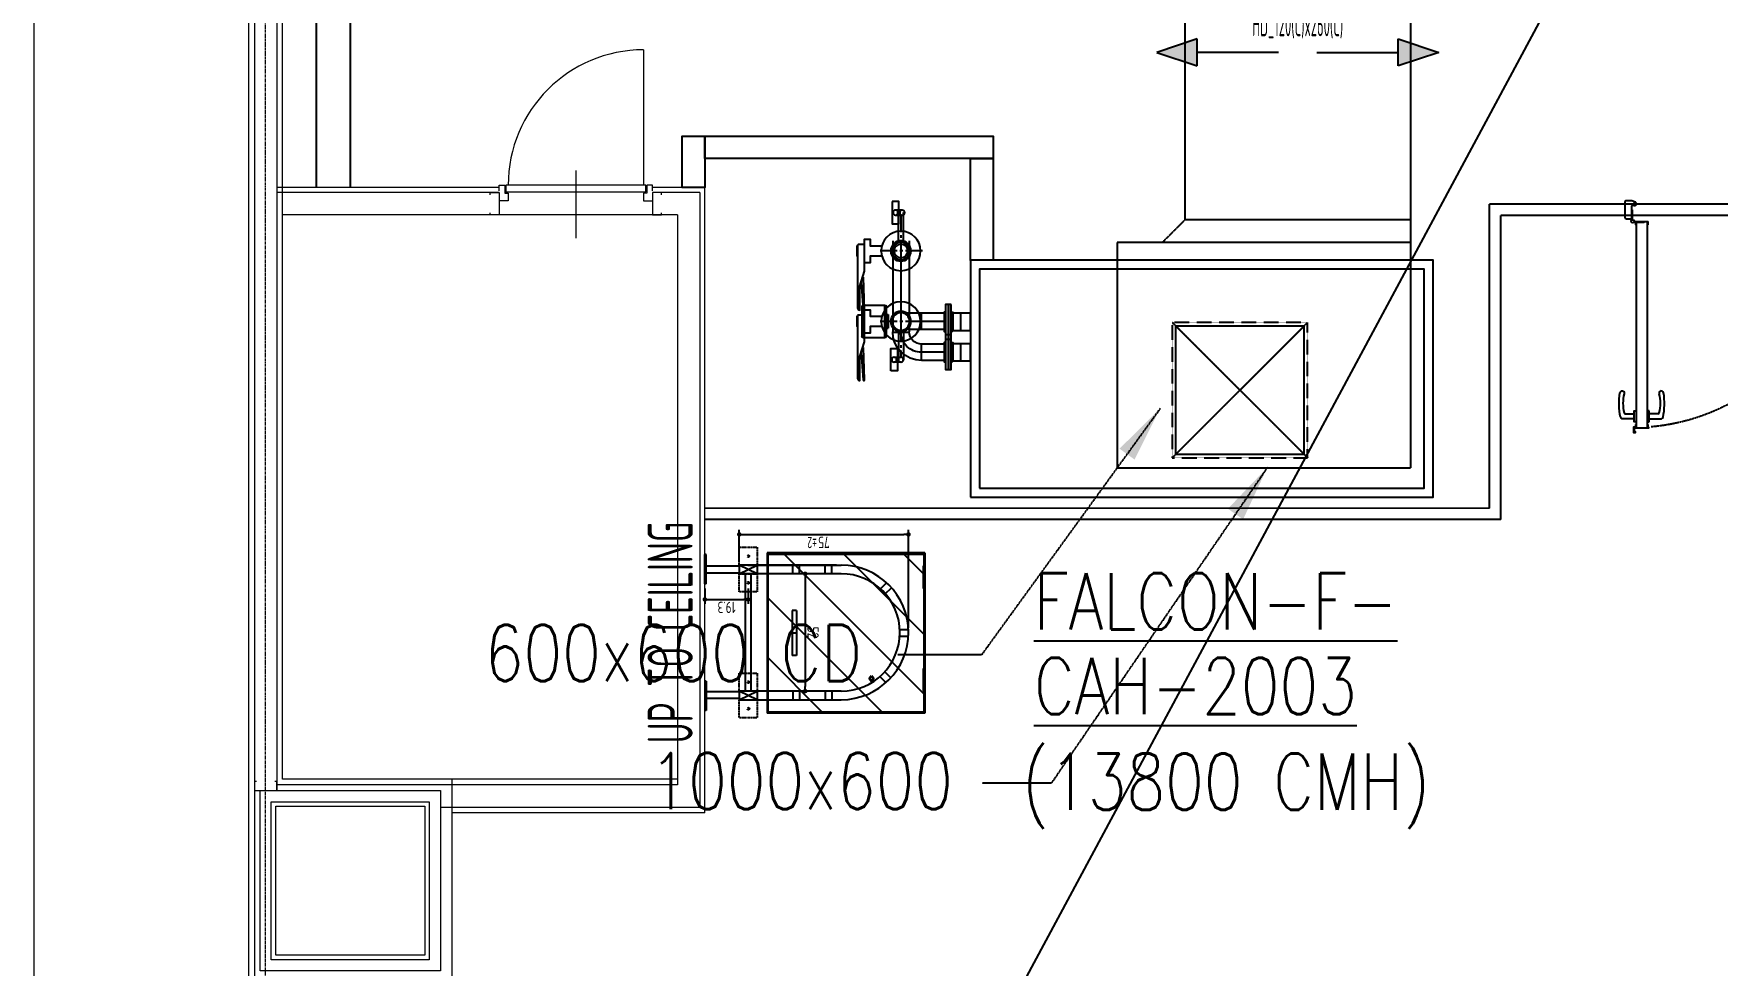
# Model space of a CAD drawing. Extents: x 225000 to 2157367, y 208400 to 840900.
# Drawn here: x 497522 to 504986, y 392827 to 396956 of the extents above; entities that cross this region are included whole.
import ezdxf
from ezdxf.enums import TextEntityAlignment as Align

# ---------------------------------------------------------------- set-up
doc = ezdxf.new("R2010")
doc.units = 0
doc.header["$LTSCALE"] = 10
for name, pattern in [('Data Center Layout_L20$0$CENTER', [2, 1.25, -0.25, 0.25, -0.25]), ('XFDP20-DC-PH1$0$HIDDEN', [0.375, 0.25, -0.125]), ('XFDP20-DC-PH1$0$HIDDEN2', [0.1875, 0.125, -0.0625]), ('XFM2D20-DC$0$HIDDEN', [0.3, 0.2, -0.1]), ('XFM2Q20-DC$0$CENTER2', [1.125, 0.75, -0.125, 0.125, -0.125]), ('XFM2Q20-DC$0$HIDDEN', [0.3, 0.2, -0.1])]:
    doc.linetypes.add(name, pattern=pattern)
for name, color, linetype, lineweight in [('Data Center Layout_L20$0$ARC', 252, 'Continuous', 0), ('Data Center Layout_L20$0$K-SIN', 252, 'Data Center Layout_L20$0$CENTER', 9), ('Data Center Layout_L20$0$STEEL1', 252, 'Continuous', 0), ('Data Center Layout_L20$0$SUGATA3', 252, 'Continuous', 0)]:
    doc.layers.add(name, color=color, linetype=linetype, lineweight=lineweight)
for name, color, linetype in [('Data Center Layout_L20$0$MACHINE-DIM', 252, 'Continuous'), ('XFDP20-DC-PH1$0$A-Dim', 1, 'Continuous'), ('XFDP20-DC-PH1$0$A-Door (PH1)', 2, 'Continuous'), ('XFDP20-DC-PH1$0$A-st-txt', 1, 'Continuous'), ('XFDP20-DC-PH1$0$A-STAIR (PH1)', 2, 'Continuous'), ('XFDP20-DC-PH1$0$A-W-P3 (PH1)', 2, 'Continuous'), ('XFDP20-DC-PH1$0$Lad-Door', 1, 'Continuous'), ('XFM2D20-DC$0$M-DUCT-TEXT', 4, 'Continuous'), ('XFM2D20-DC$0$M-DUCT-TEXT-Line', 3, 'Continuous'), ('XFM2D20-DC$0$M-HVAC-DUCT', 100, 'Continuous'), ('XFM2Q20-DC$0$M-5CPIPE-CENT', 1, 'XFM2Q20-DC$0$CENTER2'), ('XFM2Q20-DC$0$M-CWTR-VAVE', 3, 'Continuous'), ('XFM2Q20-DC$0$M-EQPM-TEXT', 1, 'Continuous'), ('XFM2Q20-DC$0$M-HVAC-13.5CPIPE-R', 94, 'Continuous'), ('XFM2Q20-DC$0$M-HVAC-5CPIPE-S', 5, 'Continuous'), ('XFM2Q20-DC$0$M-HVAC-EQPM', 22, 'Continuous'), ('XFM2Q20-DC$0$PANEL', 3, 'Continuous'), ('XFM2Q20-DC$0$U-PCW-V', 2, 'Continuous')]:
    doc.layers.add(name, color=color, linetype=linetype)
doc.styles.add('Data Center Layout_L20$0$型式1', font='simplex.shx', dxfattribs={"width": 0.68, "bigfont": 'chineset.shx'})
doc.styles.add('XFDP20-DC-PH1$0$AA-TXT', font='isocp.shx', dxfattribs={"width": 0.8, "bigfont": 'china.shx'})
doc.styles.add('XFDP20-DC-PH1$0$dim-txt', font='isocp.shx', dxfattribs={"width": 0.8, "bigfont": 'china.shx'})
doc.styles.add('XFM2D20-DC$0$aa-txt', font='simplex.shx', dxfattribs={"width": 0.8, "bigfont": 'CHINA.shx'})
doc.styles.add('XFM2Q20-DC$0$aa-txt', font='simplex.shx', dxfattribs={"width": 0.8, "bigfont": 'CHINA.shx'})
doc.dimstyles.new('Data Center Layout_L20$0$DIM-50-00', dxfattribs={"dimscale": 0, "dimtxt": 150, "dimasz": 50, "dimexe": 0, "dimexo": 0.1, "dimgap": 50, "dimtad": 1, "dimdec": 1, "dimdsep": 46, "dimtxsty": 'Data Center Layout_L20$0$型式1', "dimblk": 'Data Center Layout_L20$0$_Dot', "dimcen": 0, "dimclrd": 256, "dimclre": 256, "dimclrt": 256, "dimadec": 0, "dimazin": 0, "dimtfac": 0.8, "dimtdec": 1, "dimtmove": 2, "dimatfit": 3, "dimldrblk": 'Data Center Layout_L20$0$_ArchTick', "dimfxl": 1, "dimtolj": 1, "dimlwd": 13, "dimlwe": 9, "dimarcsym": 0})
doc.dimstyles.new('XFDP20-DC-PH1$0$20-dim', dxfattribs={"dimscale": 20, "dimtxt": 0.25, "dimasz": 0.1, "dimexe": 0.1, "dimexo": 0.1, "dimgap": 0.05, "dimtad": 1, "dimdec": 1, "dimdsep": 46, "dimtxsty": 'XFDP20-DC-PH1$0$dim-txt', "dimblk": 'XFDP20-DC-PH1$0$Dot', "dimcen": 2, "dimclrd": 256, "dimclre": 256, "dimclrt": 256, "dimadec": 0, "dimazin": 0, "dimtfac": 1, "dimtdec": 1, "dimtix": 1, "dimtmove": 2, "dimatfit": 3, "dimfxl": 1, "dimtvp": 1, "dimarcsym": 0})
doc.dimstyles.new('XFM2D20-DC$0$adim-100', dxfattribs={"dimscale": 100, "dimtxt": 0.25, "dimasz": 2.5, "dimexe": 0.1, "dimexo": 0.5, "dimgap": 0.15, "dimtad": 0, "dimdec": 4, "dimdsep": 46, "dimtxsty": 'XFM2D20-DC$0$aa-txt', "dimcen": 2.5, "dimclrd": 256, "dimclre": 256, "dimclrt": 256, "dimadec": 0, "dimazin": 0, "dimtfac": 1, "dimtdec": 4, "dimtmove": 0, "dimatfit": 3, "dimfxl": 1, "dimtolj": 1, "dimtzin": 0, "dimarcsym": 0})

# ---------------------------------------------------------------- blocks, each defined once
blk = doc.blocks.new('Data Center Layout_L20$0$_Dot')
at = {"layer": 'Data Center Layout_L20$0$MACHINE-DIM', "color": 0, "lineweight": -2}
blk.add_line((-0.5, 0), (-1, 0), dxfattribs=at)
at = {"layer": 'Data Center Layout_L20$0$MACHINE-DIM', "color": 0, "const_width": 0.5}
blk.add_lwpolyline([(-0.25, 0, 1), (0.25, 0, 1)], format="xyb", close=True, dxfattribs=at)
blk = doc.blocks.new('*D57')
at = {"layer": 'Data Center Layout_L20$0$STEEL1', "lineweight": 9, "transparency": 16777216}
for p, q in [((498925.5, 211202.3), (497522.3, 211202.3)), ((498925.5, 187202.3), (497522.3, 187202.3))]:
    blk.add_line(p, q, dxfattribs=at)
at = {"layer": 'Data Center Layout_L20$0$STEEL1', "lineweight": 13, "transparency": 16777216}
blk.add_line((497522.3, 211152.3), (497522.3, 187252.3), dxfattribs=at)
at = {"layer": 'DEFPOINTS', "color": 0, "transparency": 16777216}
for p in [(498925.6, 211202.3), (497522.3, 187202.3), (498925.6, 187202.3)]:
    blk.add_point(p, dxfattribs=at)
at = {"layer": 'Data Center Layout_L20$0$STEEL1', "lineweight": 13, "transparency": 16777216, "xscale": 50, "yscale": 50, "zscale": 50}
for p, rotation in [((497522.3, 211202.3), 90), ((497522.3, 187202.3), 270)]:
    blk.add_blockref('Data Center Layout_L20$0$_Dot', p, dxfattribs=dict(at, rotation=rotation))
at = {"layer": 'Data Center Layout_L20$0$STEEL1', "transparency": 16777216, "insert": (497222.3, 199202.3), "char_height": 500, "attachment_point": 5, "rotation": 90, "style": 'Data Center Layout_L20$0$型式1'}
blk.add_mtext('\\A1;24000', dxfattribs=at)
blk = doc.blocks.new('Data Center Layout_L20$0$_ArchTick')
at = {"layer": 'Data Center Layout_L20$0$MACHINE-DIM', "color": 0, "const_width": 0.15}
blk.add_lwpolyline([(-0.5, -0.5), (0.5, 0.5)], dxfattribs=at)
blk = doc.blocks.new('XFDP20-DC-PH1$0$Door-60+60x000')
for points in [[(2.47, 30.45), (20.47, 36.45), (20.47, 24.45)], [(127.53, 30.45), (109.53, 36.45), (109.53, 24.45)]]:
    blk.add_hatch(color=256).paths.add_polyline_path(points)
for p, q in [((2.47, 30.45, 0), (20.47, 36.45, 0)), ((20.47, 24.45, 0), (2.47, 30.45, 0)), ((20.47, 36.45, 0), (20.47, 24.45, 0)), ((56.47, 30.45, 0), (20.47, 30.45, 0)), ((73.53, 30.45, 0), (109.53, 30.45, 0)), ((127.53, 30.45, 0), (109.53, 36.45, 0)), ((109.53, 36.45, 0), (109.53, 24.45, 0)), ((109.53, 24.45, 0), (127.53, 30.45, 0))]:
    blk.add_line(p, q)
at = {"color": 1, "linetype": 'XFDP20-DC-PH1$0$HIDDEN2'}
for p, q in [((47.88, 13.18), (47.88, 7.73)), ((50.38, 13.18), (50.38, 7.73)), ((79.62, 13.18), (79.62, 7.73)), ((82.12, 13.18), (82.12, 7.73))]:
    blk.add_line(p, q, dxfattribs=at)
at = {"color": 9, "linetype": 'XFDP20-DC-PH1$0$HIDDEN2'}
blk.add_lwpolyline([(-84.91, 13.76), (214.91, 13.76), (214.91, 2.5), (-84.91, 2.5)], close=True, dxfattribs=at)
at = {"color": 1, "linetype": 'XFDP20-DC-PH1$0$HIDDEN2'}
for points in [[(-65, 3.82), (-61, 3.82, 0.158507), (-60.98, 3.83), (-60.87, 3.91, 0.72636), (-60.89, 3.96), (-61.04, 3.96, 0.414214), (-61.06, 3.94, -0.414214), (-61.08, 3.92), (-61.79, 3.92, -0.414214), (-61.82, 3.95), (-61.82, 4.39, 0.414214), (-61.85, 4.42), (-61.89, 4.42, 0.414214), (-61.92, 4.39), (-61.92, 3.95, -0.414214), (-61.95, 3.92), (-62.11, 3.92, -0.414214), (-62.14, 3.95), (-62.14, 5.73), (-62.17, 5.76), (-62.14, 5.79), (-62.14, 7.57, -0.414214), (-62.11, 7.6), (-61.95, 7.6, -0.414214), (-61.92, 7.57), (-61.92, 7.13, 0.414214), (-61.89, 7.1), (-61.85, 7.1, 0.414214), (-61.82, 7.13), (-61.82, 7.57, -0.414214), (-61.79, 7.6), (-61.08, 7.6, -0.414214), (-61.06, 7.58), (-61.06, 7.58, 0.414214), (-61.04, 7.56), (-60.89, 7.56, 0.72636), (-60.87, 7.61), (-60.98, 7.69, 0.158507), (-61, 7.7), (-65, 7.7, 0.414214), (-65.03, 7.67), (-65.03, 3.85, 0.414214)], [(195, 3.82), (191, 3.82, -0.158507), (190.98, 3.83), (190.87, 3.91, -0.72636), (190.89, 3.96), (191.04, 3.96, -0.414214), (191.06, 3.94, 0.414214), (191.08, 3.92), (191.79, 3.92, 0.414214), (191.82, 3.95), (191.82, 4.39, -0.414214), (191.85, 4.42), (191.89, 4.42, -0.414214), (191.92, 4.39), (191.92, 3.95, 0.414214), (191.95, 3.92), (192.11, 3.92, 0.414214), (192.14, 3.95), (192.14, 5.73), (192.17, 5.76), (192.14, 5.79), (192.14, 7.57, 0.414214), (192.11, 7.6), (191.95, 7.6, 0.414214), (191.92, 7.57), (191.92, 7.13, -0.414214), (191.89, 7.1), (191.85, 7.1, -0.414214), (191.82, 7.13), (191.82, 7.57, 0.414214), (191.79, 7.6), (191.08, 7.6, 0.414214), (191.06, 7.58), (191.06, 7.58, -0.414214), (191.04, 7.56), (190.89, 7.56, -0.72636), (190.87, 7.61), (190.98, 7.69, -0.158507), (191, 7.7), (195, 7.7, -0.414214), (195.03, 7.67), (195.03, 3.85, -0.414214)]]:
    blk.add_lwpolyline(points, format="xyb", close=True, dxfattribs=at)
for points in [[(-61.82, 3.96), (-61.82, 7.53), (-0.03, 7.53), (-0.03, 3.96)], [(45.38, 7.73), (52.88, 7.73), (52.88, 7.53), (45.38, 7.53)], [(84.62, 7.73), (77.12, 7.73), (77.12, 7.53), (84.62, 7.53)], [(191.82, 3.96), (191.82, 7.53), (130.03, 7.53), (130.03, 3.96)]]:
    blk.add_lwpolyline(points, close=True, dxfattribs=at)
for points in [[(0, 3.82), (4, 3.82, 0.158507), (4.02, 3.83), (4.13, 3.91, 0.72636), (4.11, 3.96), (3.96, 3.96, 0.414214), (3.94, 3.94, -0.414214), (3.92, 3.92), (3.21, 3.92, -0.414214), (3.18, 3.95), (3.18, 4.39, 0.414214), (3.15, 4.42), (3.11, 4.42, 0.414214), (3.08, 4.39), (3.08, 3.95, -0.414214), (3.05, 3.92), (2.89, 3.92, -0.414214), (2.86, 3.95), (2.86, 5.73), (2.83, 5.76), (2.86, 5.79), (2.86, 7.57, -0.414214), (2.89, 7.6), (3.05, 7.6, -0.414214), (3.08, 7.57), (3.08, 7.13, 0.414214), (3.11, 7.1), (3.15, 7.1, 0.414214), (3.18, 7.13), (3.18, 7.57, -0.414214), (3.21, 7.6), (3.92, 7.6, -0.414214), (3.94, 7.58), (3.94, 7.58, 0.414214), (3.96, 7.56), (4.11, 7.56, 0.72636), (4.13, 7.61), (4.02, 7.69, 0.158507), (4, 7.7), (0, 7.7, 0.414214), (-0.03, 7.67), (-0.03, 3.85, 0.414214)], [(64.97, 3.82), (60.97, 3.82, -0.158507), (60.95, 3.83), (60.84, 3.91, -0.72636), (60.86, 3.96), (61.01, 3.96, -0.414214), (61.03, 3.94, 0.414214), (61.05, 3.92), (61.76, 3.92, 0.414214), (61.79, 3.95), (61.79, 4.39, -0.414214), (61.82, 4.42), (61.86, 4.42, -0.414214), (61.89, 4.39), (61.89, 3.95, 0.414214), (61.92, 3.92), (62.08, 3.92, 0.414214), (62.11, 3.95), (62.11, 5.73), (62.14, 5.76), (62.11, 5.79), (62.11, 7.57, 0.414214), (62.08, 7.6), (61.92, 7.6, 0.414214), (61.89, 7.57), (61.89, 7.13, -0.414214), (61.86, 7.1), (61.82, 7.1, -0.414214), (61.79, 7.13), (61.79, 7.57, 0.414214), (61.76, 7.6), (61.05, 7.6, 0.414214), (61.03, 7.58), (61.03, 7.58, -0.414214), (61.01, 7.56), (60.86, 7.56, -0.72636), (60.84, 7.61), (60.95, 7.69, -0.158507), (60.97, 7.7), (64.97, 7.7, -0.414214), (65, 7.67), (65, 3.85, -0.414214)], [(65.03, 3.82), (69.03, 3.82, 0.158507), (69.05, 3.83), (69.16, 3.91, 0.72636), (69.14, 3.96), (68.99, 3.96, 0.414214), (68.97, 3.94, -0.414214), (68.95, 3.92), (68.24, 3.92, -0.414214), (68.21, 3.95), (68.21, 4.39, 0.414214), (68.18, 4.42), (68.14, 4.42, 0.414214), (68.11, 4.39), (68.11, 3.95, -0.414214), (68.08, 3.92), (67.92, 3.92, -0.414214), (67.89, 3.95), (67.89, 5.73), (67.86, 5.76), (67.89, 5.79), (67.89, 7.57, -0.414214), (67.92, 7.6), (68.08, 7.6, -0.414214), (68.11, 7.57), (68.11, 7.13, 0.414214), (68.14, 7.1), (68.18, 7.1, 0.414214), (68.21, 7.13), (68.21, 7.57, -0.414214), (68.24, 7.6), (68.95, 7.6, -0.414214), (68.97, 7.58), (68.97, 7.58, 0.414214), (68.99, 7.56), (69.14, 7.56, 0.72636), (69.16, 7.61), (69.05, 7.69, 0.158507), (69.03, 7.7), (65.03, 7.7, 0.414214), (65, 7.67), (65, 3.85, 0.414214)], [(130, 3.82), (126, 3.82, -0.158507), (125.98, 3.83), (125.87, 3.91, -0.72636), (125.89, 3.96), (126.04, 3.96, -0.414214), (126.06, 3.94, 0.414214), (126.08, 3.92), (126.79, 3.92, 0.414214), (126.82, 3.95), (126.82, 4.39, -0.414214), (126.85, 4.42), (126.89, 4.42, -0.414214), (126.92, 4.39), (126.92, 3.95, 0.414214), (126.95, 3.92), (127.11, 3.92, 0.414214), (127.14, 3.95), (127.14, 5.73), (127.17, 5.76), (127.14, 5.79), (127.14, 7.57, 0.414214), (127.11, 7.6), (126.95, 7.6, 0.414214), (126.92, 7.57), (126.92, 7.13, -0.414214), (126.89, 7.1), (126.85, 7.1, -0.414214), (126.82, 7.13), (126.82, 7.57, 0.414214), (126.79, 7.6), (126.08, 7.6, 0.414214), (126.06, 7.58), (126.06, 7.58, -0.414214), (126.04, 7.56), (125.89, 7.56, -0.72636), (125.87, 7.61), (125.98, 7.69, -0.158507), (126, 7.7), (130, 7.7, -0.414214), (130.03, 7.67), (130.03, 3.85, -0.414214)]]:
    blk.add_lwpolyline(points, format="xyb", close=True)
for points in [[(3.18, 3.96), (3.18, 7.53), (61.79, 7.53), (61.79, 3.96)], [(126.82, 3.96), (126.82, 7.53), (68.21, 7.53), (68.21, 3.96)]]:
    blk.add_lwpolyline(points, close=True)
at = {"ltscale": 1000}
for points in [[(0, 2.5), (5, 2.5), (5, -2.5), (0, -2.5)], [(125, 2.5), (130, 2.5), (130, -2.5), (125, -2.5)]]:
    blk.add_lwpolyline(points, close=True, dxfattribs=at)
at = {"color": 1, "linetype": 'XFDP20-DC-PH1$0$HIDDEN2'}
for centre in [(49.13, 13.18), (80.87, 13.18)]:
    blk.add_arc(centre, 1.25, 0, 180, dxfattribs=at)
at = {"color": 9, "style": 'XFDP20-DC-PH1$0$AA-TXT', "width": 0.45}
blk.add_attdef('120X240', text='', height=10, dxfattribs=at).set_placement((65, 20.29), align=Align.MIDDLE_CENTER)
blk = doc.blocks.new('XFDP20-DC-PH1$0$Dot')
at = {"color": 0, "linetype": 'ByBlock', "lineweight": -2}
blk.add_line((-0.5, 0), (-1, 0), dxfattribs=at)
at = {"color": 0, "linetype": 'ByBlock', "const_width": 0.5}
blk.add_lwpolyline([(-0.25, 0, 1), (0.25, 0, 1)], format="xyb", close=True, dxfattribs=at)
blk = doc.blocks.new('*D80')
at = {"layer": 'DEFPOINTS', "color": 0, "transparency": 16777216}
for p in [(-19.25, -14.61), (-19.25, -21.52), (0, -21.53)]:
    blk.add_point(p, dxfattribs=at)
at = {"layer": 'XFDP20-DC-PH1$0$A-Dim', "lineweight": -2, "transparency": 16777216}
for p, q in [((-19.25, -19.52), (-19.25, -12.61)), ((-2, -14.61), (-17.25, -14.61)), ((0, -19.53), (0, -12.61))]:
    blk.add_line(p, q, dxfattribs=at)
at = {"layer": 'XFDP20-DC-PH1$0$A-Dim', "lineweight": -2, "transparency": 16777216, "xscale": 2, "yscale": 2, "zscale": 2, "rotation": 180}
blk.add_blockref('XFDP20-DC-PH1$0$Dot', (-19.25, -14.61), dxfattribs=at)
at = {"layer": 'XFDP20-DC-PH1$0$A-Dim', "lineweight": -2, "transparency": 16777216, "xscale": 2, "yscale": 2, "zscale": 2}
blk.add_blockref('XFDP20-DC-PH1$0$Dot', (0, -14.61), dxfattribs=at)
at = {"layer": 'XFDP20-DC-PH1$0$A-Dim', "transparency": 16777216, "insert": (-9.63, -11.11), "char_height": 5, "attachment_point": 5, "style": 'XFDP20-DC-PH1$0$dim-txt'}
blk.add_mtext('\\A1;19.3', dxfattribs=at)
blk = doc.blocks.new('*D81')
at = {"layer": 'DEFPOINTS', "color": 0, "transparency": 16777216}
for p in [(-90.25, 0), (-15.25, -29.8), (-90.25, -43.45)]:
    blk.add_point(p, dxfattribs=at)
at = {"layer": 'XFDP20-DC-PH1$0$A-Dim', "lineweight": -2, "transparency": 16777216}
for p, q in [((-90.25, -2), (-90.25, -45.45)), ((-15.25, -31.8), (-15.25, -45.45)), ((-17.25, -43.45), (-88.25, -43.45))]:
    blk.add_line(p, q, dxfattribs=at)
at = {"layer": 'XFDP20-DC-PH1$0$A-Dim', "lineweight": -2, "transparency": 16777216, "xscale": 2, "yscale": 2, "zscale": 2, "rotation": 180}
blk.add_blockref('XFDP20-DC-PH1$0$Dot', (-90.25, -43.45), dxfattribs=at)
at = {"layer": 'XFDP20-DC-PH1$0$A-Dim', "lineweight": -2, "transparency": 16777216, "xscale": 2, "yscale": 2, "zscale": 2}
blk.add_blockref('XFDP20-DC-PH1$0$Dot', (-15.25, -43.45), dxfattribs=at)
at = {"layer": 'XFDP20-DC-PH1$0$A-Dim', "transparency": 16777216, "insert": (-52.75, -39.95), "char_height": 5, "attachment_point": 5, "style": 'XFDP20-DC-PH1$0$dim-txt'}
blk.add_mtext('\\A1;75', dxfattribs=at)
blk = doc.blocks.new('*D82')
at = {"layer": 'DEFPOINTS', "color": 0, "transparency": 16777216}
for p in [(-52.06, 26), (-44.49, 26), (-52.06, -26)]:
    blk.add_point(p, dxfattribs=at)
at = {"layer": 'XFDP20-DC-PH1$0$A-Dim', "lineweight": -2, "transparency": 16777216}
for p, q in [((-50.06, 26), (-42.49, 26)), ((-44.49, -24), (-44.49, 24)), ((-50.06, -26), (-42.49, -26))]:
    blk.add_line(p, q, dxfattribs=at)
at = {"layer": 'XFDP20-DC-PH1$0$A-Dim', "lineweight": -2, "transparency": 16777216, "xscale": 2, "yscale": 2, "zscale": 2}
for p, rotation in [((-44.49, 26), 90), ((-44.49, -26), 270)]:
    blk.add_blockref('XFDP20-DC-PH1$0$Dot', p, dxfattribs=dict(at, rotation=rotation))
at = {"layer": 'XFDP20-DC-PH1$0$A-Dim', "transparency": 16777216, "insert": (-47.99, 0), "char_height": 5, "attachment_point": 5, "rotation": 90, "style": 'XFDP20-DC-PH1$0$dim-txt'}
blk.add_mtext('\\A1;52', dxfattribs=at)
blk = doc.blocks.new('XFDP20-DC-PH1$0$Door-D190')
for p, q in [((10, 94), (10.8, 94)), ((10, 89.1), (10, 94)), ((10.8, 94), (10.8, 89.1)), ((10.8, 92.65), (14.8, 92.65)), ((14.76, 90.45), (10.8, 90.45)), ((14.8, 92.65), (16.19, 92.59)), ((10.8, 89.1), (10, 89.1))]:
    blk.add_line(p, q)
for points in [[(4.11, 96.6), (4.11, 98.43), (4.11, 96.6), (10.71, 96.6), (10.71, 96.45), (10.28, 96.45), (10.28, 95.38, -0.414214), (10.15, 95.26), (10.03, 95.26), (10.03, 95.38), (10.13, 95.38), (10.13, 96.36), (10, 96.36), (10, 5.54), (10.13, 5.54), (10.13, 6.52), (10.03, 6.52), (10.03, 6.64), (10.15, 6.64, -0.414214), (10.28, 6.52), (10.28, 5.42, -0.414214), (10.15, 5.3), (4.85, 5.3, -0.414214), (4.73, 5.42), (4.73, 6.52, -0.414214), (4.85, 6.64), (4.97, 6.64), (4.97, 6.52), (4.87, 6.52), (4.87, 5.54), (5, 5.54), (5, 96.36), (4.87, 96.36), (4.87, 95.38), (4.97, 95.38), (4.97, 95.26), (4.85, 95.26, -0.414214), (4.73, 95.38), (4.73, 96.36), (3.93, 96.36, -0.414214), (3.87, 96.42), (3.87, 98.61, -0.414214), (3.93, 98.67), (4.72, 98.67), (4.72, 98.43), (4.11, 98.43)], [(179.11, 96.6), (179.11, 98.43), (179.11, 96.6), (185.71, 96.6), (185.71, 96.45), (185.27, 96.45), (185.27, 95.38, -0.414214), (185.15, 95.26), (185.03, 95.26), (185.03, 95.38), (185.13, 95.38), (185.13, 96.36), (185, 96.36), (185, 5.54), (185.13, 5.54), (185.13, 6.52), (185.03, 6.52), (185.03, 6.64), (185.15, 6.64, -0.414214), (185.27, 6.52), (185.27, 5.42, -0.414214), (185.15, 5.3), (179.85, 5.3, -0.414214), (179.72, 5.42), (179.72, 6.52, -0.414214), (179.85, 6.64), (179.97, 6.64), (179.97, 6.52), (179.87, 6.52), (179.87, 5.54), (180, 5.54), (180, 96.36), (179.87, 96.36), (179.87, 95.38), (179.97, 95.38), (179.97, 95.26), (179.85, 95.26, -0.414214), (179.72, 95.38), (179.72, 96.36), (178.93, 96.36, -0.414214), (178.87, 96.42), (178.87, 98.61, -0.414214), (178.93, 98.67), (179.72, 98.67), (179.72, 98.43), (179.11, 98.43)], [(4.2, 92.65), (0.2, 92.65), (-1.19, 92.59, 0.327495), (-1.98, 91.91, 0.089847), (-2.2, 81.17, 1.144881), (-0.27, 81.61, -0.137079), (-0.27, 89.93, -0.349357), (0.24, 90.45), (4.2, 90.45)], [(4.73, -2.07, 0.306748), (4.46, -1.68), (4.14, -1.68, 0.306748), (3.87, -2.07), (3.98, -2.07, -0.414214), (4.09, -2.18), (4.09, -2.2), (3.96, -2.2), (3.96, -2.93), (4.63, -2.93), (4.63, -2.2), (4.51, -2.2), (4.51, -2.18, -0.414214), (4.62, -2.07), (4.73, -2.07), (4.8, -2.07, -0.414214), (5, -2.27), (5, -2.94, -0.320245), (4.66, -3.41), (3.05, -3.96), (0.6, -3.96, -0.414214), (0, -3.37), (0, 3.37, -0.414214), (0.6, 3.96), (3.05, 3.96), (3.05, 0), (3.05, -1.41, 0.414214), (3.71, -2.07), (3.86, -2.07)], [(185.27, -2.07, -0.306748), (185.54, -1.68), (185.86, -1.68, -0.306748), (186.13, -2.07), (186.02, -2.07, 0.414214), (185.91, -2.18), (185.91, -2.2), (186.04, -2.2), (186.04, -2.93), (185.37, -2.93), (185.37, -2.2), (185.49, -2.2), (185.49, -2.18, 0.414214), (185.38, -2.07), (185.27, -2.07), (185.2, -2.07, 0.414214), (185, -2.27), (185, -2.94, 0.320245), (185.34, -3.41), (186.95, -3.96), (189.4, -3.96, 0.414214), (190, -3.37), (190, 3.37, 0.414214), (189.4, 3.96), (186.95, 3.96), (186.95, 0), (186.95, -1.41, -0.414214), (186.29, -2.07), (186.14, -2.07)]]:
    blk.add_lwpolyline(points, format="xyb")
blk.add_lwpolyline([(5, 89.1), (5, 94), (4.2, 94), (4.2, 89.1)], close=True)
at = {"ltscale": 500}
for points in [[(3.3, 0.06), (3.3, 4.56), (3.05, 4.56), (3.05, 0.06)], [(8.53, 5.3), (4.03, 5.3), (4.03, 5.55), (8.53, 5.55)], [(181.47, 5.3), (185.97, 5.3), (185.97, 5.55), (181.47, 5.55)], [(186.7, 0.06), (186.7, 4.56), (186.95, 4.56), (186.95, 0.06)]]:
    blk.add_lwpolyline(points, close=True, dxfattribs=at)
at = {"linetype": 'XFDP20-DC-PH1$0$HIDDEN', "ltscale": 0.1}
for centre, start, end in [((3.5, 5.1), 0, 84.83758), ((186.5, 5.1), 95.25999, 180)]:
    blk.add_arc(centre, 91.5, start, end, dxfattribs=at)
at = {"extrusion": (0, 0, -1)}
for centre, major_axis, start_param, end_param in [((14.69, 89.86), (-0.417, 0.417), 0.901482, 2.245889), ((0.39, 85.78), (10.93, 10.93), 0.51383, 1.058752), ((16.12, 91.71), (-0.624, 0.624), 0.866962, 2.13291), ((-12.54, 85.92), (21.29, 21.29), 0.585307, 0.943734), ((16.21, 81.26), (0.707, 0.707), 0.872811, 4.284184)]:
    blk.add_ellipse(centre, major_axis=major_axis, ratio=1, start_param=start_param, end_param=end_param, dxfattribs=at)
at = {"ltscale": 500, "extrusion": (0, 0, -1)}
blk.add_ellipse((3.5, 5.1), major_axis=(0.495, 0.495), ratio=1, start_param=3.926991, end_param=10.210176, dxfattribs=at)
at = {"ltscale": 500}
blk.add_ellipse((186.5, 5.1), major_axis=(-0.495, 0.495), ratio=1, start_param=3.926991, end_param=10.210176, dxfattribs=at)
at = {"color": 9, "style": 'XFDP20-DC-PH1$0$AA-TXT', "width": 0.45}
blk.add_attdef('190X000', text='', height=10, dxfattribs=at).set_placement((95, 10.1), align=Align.MIDDLE)
blk = doc.blocks.new('*U96')
at = {"layer": 'XFM2Q20-DC$0$M-5CPIPE-CENT'}
for p, q in [((-7, 47.07), (-7, 21.69)), ((-16.55, 31.24), (2.55, 31.24)), ((-7, 9.57), (-7, -15.81)), ((-16.55, 0), (2.55, 0))]:
    blk.add_line(p, q, dxfattribs=at)
at = {"layer": 'XFM2Q20-DC$0$M-CWTR-VAVE'}
for p, q in [((-1.39, 3.03, 0), (-1.39, -2.99, 0)), ((-0.49, 3.03, 0), (-1.39, 3.03, 0)), ((-0.49, 6.58, 0), (-0.49, -6.54, 0)), ((-0.49, 3.03, 0), (-0.49, -2.99, 0)), ((0.28, 7.29, 0), (0.23, 7.29, 0)), ((9.53, 7.29, 0), (0.23, 7.29, 0)), ((0.23, 7.29, 0), (0.23, -7.26, 0)), ((9.58, 7.29, 0), (9.53, 7.29, 0)), ((9.53, -7.26, 0), (9.53, 7.29, 0)), ((10.3, 6.58, 0), (10.3, -6.54, 0)), ((-0.49, -2.99, 0), (-1.39, -2.99, 0)), ((0.23, -7.26, 0), (9.53, -7.26, 0)), ((9.58, -7.26, 0), (9.53, -7.26, 0))]:
    blk.add_line(p, q, dxfattribs=at)
for centre, start, end in [((0.23, 6.58, 0), 90, 180), ((9.58, 6.58, 0), 0, 90), ((0.23, -6.54, 0), 180, 270), ((9.58, -6.54, 0), 270, 0)]:
    blk.add_arc(centre, 0.716, start, end, dxfattribs=at)
at = {"layer": 'XFM2Q20-DC$0$M-HVAC-13.5CPIPE-R'}
for p, q in [((-26.12, 3.67), (-9.67, 3.67)), ((-16.12, -3.8), (-16.12, 3.5)), ((-26.12, -3.63), (-9.67, -3.63)), ((-8.08, -4.37), (-8.08, -16.95)), ((-5.9, -4.37), (-5.9, -16.95)), ((-4.01, -15.83), (-6.99, -15.81)), ((-6.98, -18.04), (-3.99, -18.01))]:
    blk.add_line(p, q, dxfattribs=at)
at = {"layer": 'XFM2Q20-DC$0$M-HVAC-13.5CPIPE-R', "color": 1, "linetype": 'CONTINUOUS'}
blk.add_line((-26.12, 0.02), (-9.67, 0.02), dxfattribs=at)
at = {"layer": 'XFM2Q20-DC$0$M-HVAC-13.5CPIPE-R'}
blk.add_lwpolyline([(12.2, 28.93), (12.4, 28.93), (12.4, 33.53), (12.2, 33.53)], dxfattribs=at)
at = {"layer": 'XFM2Q20-DC$0$M-HVAC-13.5CPIPE-R', "elevation": 0}
for points in [[(1.44, -2.29), (6.6, -2.29), (6.6, -5.19), (9.1, -5.19), (9.1, 5.21), (6.6, 5.21), (6.6, 2.31), (1.45, 2.31)], [(12.2, -2.29), (12.4, -2.29), (12.4, 2.31), (12.2, 2.31)]]:
    blk.add_lwpolyline(points, dxfattribs=at)
blk.add_lwpolyline([(9.1, 2.84), (11.9, 2.84, -0.414214), (12.2, 2.54), (12.21, -25.19, -0.414214), (11.21, -26.19), (11.22, -26.19), (11.22, -15.57), (9.11, -9), (9.1, 2.84)], format="xyb", dxfattribs=at)
at = {"layer": 'XFM2Q20-DC$0$M-HVAC-13.5CPIPE-R'}
blk.add_lwpolyline([(-2.46, -21.86), (-2.54, -11.96), (-5.54, -11.99), (-5.45, -21.89)], close=True, dxfattribs=at)
blk.add_lwpolyline([(10.55, -13.89), (9.73, -25.91, -0.394421), (9.43, -26.19), (9.43, -26.19, -0.434287), (9.13, -25.87), (9.61, -11.52)], format="xyb", dxfattribs=at)
for centre, radius in [((-7, 0.02), 4.52), ((-7, 0.02), 3.88), ((-6.99, -16.95), 1.09), ((-4, -16.92), 1.09)]:
    blk.add_circle(centre, radius, dxfattribs=at)
at = {"layer": 'XFM2Q20-DC$0$M-HVAC-5CPIPE-S'}
for p, q in [((-8.08, 35.63), (-8.08, 48.22)), ((-7.59, 49.31), (-4.6, 49.34)), ((-4.58, 47.16), (-7.56, 47.08)), ((-5.9, 35.63), (-5.9, 48.22)), ((-5.68, 48.24), (-5.68, 48.24)), ((-3.5, 48.26), (-3.5, 48.26)), ((-10.65, 35.77), (-10.65, -4.53)), ((-3.35, 35.77), (-3.35, -4.53)), ((-3.35, -4.72, 0), (-10.65, -4.72, 0)), ((-3.35, -4.72, 0), (-10.65, -4.72, 0)), ((-26.12, -10), (-16.12, -10)), ((-16.12, -17.3, 0), (-16.12, -10, 0)), ((-26.12, -17.3), (-16.12, -17.31))]:
    blk.add_line(p, q, dxfattribs=at)
at = {"layer": 'XFM2Q20-DC$0$M-HVAC-5CPIPE-S', "color": 1, "linetype": 'CONTINUOUS'}
for p, q in [((-7, 35.77), (-7, -4.53)), ((-26.12, -13.65), (-16.12, -13.65))]:
    blk.add_line(p, q, dxfattribs=at)
at = {"layer": 'XFM2Q20-DC$0$M-HVAC-5CPIPE-S', "linetype": 'XFM2Q20-DC$0$HIDDEN'}
for p, q in [((-5.09, -16.93), (-5.09, -16.93)), ((-2.91, -16.91), (-2.91, -16.91))]:
    blk.add_line(p, q, dxfattribs=at)
at = {"layer": 'XFM2Q20-DC$0$M-HVAC-5CPIPE-S'}
blk.add_lwpolyline([(-3.13, 53.21), (-3.05, 43.31), (-6.04, 43.28), (-6.13, 53.18)], close=True, dxfattribs=at)
blk.add_lwpolyline([(1.44, 28.93), (6.6, 28.93), (6.6, 26.03), (9.1, 26.03), (9.1, 36.43), (6.6, 36.43), (6.6, 33.53), (1.45, 33.53)], dxfattribs=at)
for points in [[(9.1, 34.06), (11.9, 34.06, -0.414214), (12.2, 33.76), (12.21, 6.03, -0.414214), (11.21, 5.03), (11.22, 5.03), (11.22, 15.65), (9.11, 22.22), (9.1, 34.06)], [(10.55, 17.34), (9.73, 5.31, -0.394421), (9.43, 5.03), (9.43, 5.03, -0.434287), (9.13, 5.35), (9.61, 19.7)]]:
    blk.add_lwpolyline(points, format="xyb", dxfattribs=at)
for centre, radius in [((-7.58, 48.22), 1.09), ((-4.59, 48.25), 1.09), ((-6.99, 31.24, 0), 4.52), ((-7, 31.24), 3.88), ((-6.99, 31.24, 0), 3.02)]:
    blk.add_circle(centre, radius, dxfattribs=at)
for radius in [12.77, 5.47]:
    blk.add_arc((-16.12, -4.53, 0), radius, 270, 0, dxfattribs=at)
at = {"layer": 'XFM2Q20-DC$0$M-HVAC-5CPIPE-S', "color": 1}
blk.add_arc((-15.93, -4.72, 0), 8.93, 268.80984, 1.19959, dxfattribs=at)
at = {"layer": 'XFM2Q20-DC$0$U-PCW-V'}
for points in [[(-29.29, 7.54), (-28.04, 7.54), (-28.04, -7.84), (-29.29, -7.84)], [(-28.04, 7.54), (-26.79, 7.54), (-26.79, -7.84), (-28.04, -7.84)], [(-29.96, -4.45), (-29.29, -4.45), (-29.29, 4.14), (-29.96, 4.14)], [(-26.79, 4.14), (-26.12, 4.14), (-26.12, -4.45), (-26.79, -4.45)], [(-29.29, -5.96), (-28.04, -5.96), (-28.04, -21.34), (-29.29, -21.34)], [(-28.04, -5.96), (-26.79, -5.96), (-26.79, -21.34), (-28.04, -21.34)], [(-29.96, -17.95), (-29.29, -17.95), (-29.29, -9.36), (-29.96, -9.36)], [(-26.79, -9.36), (-26.12, -9.36), (-26.12, -17.95), (-26.79, -17.95)]]:
    blk.add_lwpolyline(points, close=True, dxfattribs=at)
for centre in [(-7, 31.24), (-7, 0.02)]:
    blk.add_circle(centre, 8.75, dxfattribs=at)
blk = doc.blocks.new('XFM2Q20-DC')
at = {"layer": 'XFM2Q20-DC$0$M-HVAC-EQPM'}
for p, q in [((501631.8, 195640.7), (501631.8, 195717)), ((502585.6, 195092.3), (502585.6, 195660.3)), ((503153.6, 195660.3), (502585.6, 195660.3)), ((502585.6, 195092.3), (503153.6, 195660.3)), ((503153.6, 195092.3), (502585.6, 195660.3)), ((503153.6, 195092.3), (503153.6, 195660.3)), ((501631.8, 195505.7), (501631.8, 195582)), ((502585.6, 195092.3), (503153.6, 195092.3))]:
    blk.add_line(p, q, dxfattribs=at)
for points in [[(501675.6, 194902.3), (503725.6, 194902.3), (503725.6, 195952.3), (501675.6, 195952.3)], [(501715.6, 194942.3), (503685.6, 194942.3), (503685.6, 195912.3), (501715.6, 195912.3)], [(501675.6, 195717), (501596.2, 195717), (501596.2, 195640.7), (501675.6, 195640.7)], [(501675.6, 195582), (501596.2, 195582), (501596.2, 195505.7), (501675.6, 195505.7)]]:
    blk.add_lwpolyline(points, close=True, dxfattribs=at)
blk.add_point((501675.6, 195952.3), dxfattribs=at)
at = {"layer": 'XFM2Q20-DC$0$PANEL'}
for points in [[(500497.6, 196502.3), (500497.6, 196502.3), (500497.6, 196274.3), (500397.6, 196274.3), (500397.6, 196502.3), (500397.6, 196502.3), (500497.6, 196502.3)], [(501775.6, 196402.3), (501775.6, 196402.3), (501775.6, 195952.3), (501675.6, 195952.3), (501675.6, 196402.3), (501675.6, 196402.3), (501775.6, 196402.3)]]:
    blk.add_lwpolyline(points, dxfattribs=at)
blk.add_lwpolyline([(500497.6, 196402.3), (500497.6, 196502.3), (501775.6, 196502.3), (501775.6, 196402.3)], close=True, dxfattribs=at)
at = {"xscale": -10, "yscale": 10, "zscale": 10}
blk.add_blockref('*U96', (501296.6, 195680.4), dxfattribs=at)
at = {"layer": 'DEFPOINTS', "style": 'XFM2Q20-DC$0$aa-txt', "width": 0.8}
blk.add_text('(13800 CMH)', height=250, dxfattribs=at).set_placement((501903.7, 193640.9), align=Align.MIDDLE_LEFT)
at = {"layer": 'XFM2Q20-DC$0$M-EQPM-TEXT', "insert": (501956.1, 194565.3), "char_height": 250, "width": 1990.857, "attachment_point": 1, "line_spacing_factor": 0.9, "style": 'XFM2Q20-DC$0$aa-txt'}
blk.add_mtext('{\\LFALCON-F-} {\\LCAH-2003}', dxfattribs=at)
blk = doc.blocks.new('Data Center Layout_L20')
blk.add_line((511825.59, 211202.31), (498925.59, 187202.31))
blk.add_lwpolyline([(498775.59, 196274.31), (498775.59, 211277.31), (511975.59, 211277.31), (511975.59, 211027.31), (511825.59, 211027.31), (511825.59, 211127.31), (498925.59, 211127.31), (498925.59, 196274.31)])
at = {"layer": 'Data Center Layout_L20$0$ARC'}
for p, q in [((498475.59, 187852.31), (498475.59, 215552.31)), ((498500.59, 215552.31), (498500.59, 187852.31)), ((498600.59, 204802.31), (498600.59, 193602.31)), ((498625.59, 193652.31), (498625.59, 204802.31)), ((500225.59, 196884.31), (500225.59, 196284.31)), ((499585.59, 196252.31), (498600.59, 196252.31)), ((500475.59, 196252.31), (500265.59, 196252.31)), ((500475.59, 196252.31), (500475.59, 193527.31)), ((500497.59, 193502.31), (500497.59, 196274.31)), ((499375.59, 193627.31), (498600.59, 193627.31)), ((500375.59, 193627.31), (498600.59, 193627.31)), ((500475.59, 193527.31), (499325.59, 193527.31))]:
    blk.add_line(p, q, dxfattribs=at)
at = {"layer": 'Data Center Layout_L20$0$ARC', "linetype": 'Continuous'}
for p, q in [((499925.59, 196349.31), (499925.59, 196049.31)), ((499585.59, 196274.31), (498600.59, 196274.31)), ((500497.59, 196274.31), (500265.59, 196274.31)), ((499375.59, 193652.31), (498625.59, 193652.31)), ((500375.59, 193652.31), (498625.59, 193652.31)), ((500497.59, 193502.31), (499375.59, 193502.31))]:
    blk.add_line(p, q, dxfattribs=at)
at = {"layer": 'Data Center Layout_L20$0$ARC'}
for points in [[(499545.59, 196242.31), (499545.59, 196252.31), (499585.59, 196252.31), (499585.59, 196152.31), (499545.59, 196152.31), (499545.59, 196162.31)], [(499585.59, 196259.31), (499585.59, 196284.31), (499610.59, 196284.31), (499610.59, 196249.31), (499625.59, 196249.31), (499625.59, 196214.31), (499585.59, 196214.31)], [(500265.59, 196259.31), (500265.59, 196284.31), (500240.59, 196284.31), (500240.59, 196249.31), (500225.59, 196249.31), (500225.59, 196214.31), (500265.59, 196214.31)], [(500305.59, 196242.31), (500305.59, 196252.31), (500265.59, 196252.31), (500265.59, 196152.31), (500305.59, 196152.31), (500305.59, 196162.31)], [(498510.59, 193642.31), (498500.59, 193642.31), (498500.59, 193602.31), (498600.59, 193602.31), (498600.59, 193642.31), (498590.59, 193642.31)], [(499375.59, 193652.31), (499375.59, 192752.31), (498625.59, 192752.31)]]:
    blk.add_lwpolyline(points, dxfattribs=at)
for points in [[(500235.59, 196284.31), (499615.59, 196284.31), (499615.59, 196254.31), (500235.59, 196254.31)], [(498525.59, 193602.31), (499325.59, 193602.31), (499325.59, 192802.31), (498525.59, 192802.31)], [(498575.59, 192852.31), (498575.59, 193552.31), (499275.59, 193552.31), (499275.59, 192852.31)], [(498595.59, 192872.31), (498595.59, 193532.31), (499255.59, 193532.31), (499255.59, 192872.31)]]:
    blk.add_lwpolyline(points, close=True, dxfattribs=at)
blk.add_arc((500225.59, 196284.31), 600, 90, 180, dxfattribs=at)
at = {"layer": 'Data Center Layout_L20$0$K-SIN'}
blk.add_line((498550.59, 179702.31), (498550.59, 216852.31), dxfattribs=at)
at = {"layer": 'Data Center Layout_L20$0$SUGATA3'}
for q in [(498625.59, 196152.31), (500375.59, 193627.31)]:
    blk.add_line((500375.59, 196152.31), q, dxfattribs=at)
at = {"layer": 'Data Center Layout_L20$0$STEEL1'}
dim = blk.add_linear_dim(base=(497522.29, 187202.31), p1=(498925.59, 211202.31), p2=(498925.59, 187202.31), angle=90, dimstyle='Data Center Layout_L20$0$DIM-50-00', override={"dimscale": 1, "dimtxt": 500}, dxfattribs=at)
dim.commit()
dim.dimension.update_dxf_attribs({"geometry": '*D57', "text_midpoint": (497222.29, 199202.31)})
blk = doc.blocks.new('XFDP20-DC-PH1$0$LAD-1')
at = {"layer": 'XFDP20-DC-PH1$0$Lad-Door'}
h = blk.add_hatch(dxfattribs=at)
h.set_pattern_fill('ANSI31', color=256, scale=150, angle=90, style=0)
h.set_pattern_definition([(135, (-3.226, 0), (-13.2583, -13.2583), [])])
h.paths.add_polyline_path([(-97.05, -34.71), (-97.05, 35.29), (-28.05, 35.29), (-28.05, -34.71)])
at = {"color": 0}
for p, q in [((-0.6, 34.53), (0, 34.53)), ((-0.6, 21.53), (-0.6, 34.53)), ((-0.6, 25.51), (-0.6, 30.51)), ((0, 21.53), (0, 34.53)), ((-15.25, 29.8), (-60.45, 29.8)), ((-60.45, 26), (-15.25, 26)), ((-56.28, 26), (-56.28, 29.8)), ((-53.28, 26), (-53.28, 29.8)), ((-41.98, 26), (-41.98, 29.8)), ((-41.98, 26), (-41.98, 29.8)), ((-38.98, 26), (-38.98, 29.8)), ((-23.25, 26), (-23.25, 29.8)), ((-23.25, 29.8), (-15.25, 26)), ((-15.25, 29.8), (-23.25, 26)), ((-20.5, 26), (-20.5, -26)), ((-18, 26), (-18, -26)), ((-15.25, 26), (-15.25, 29.8)), ((-15.25, 29.31), (-0.6, 29.31)), ((-15.25, 26.31), (-0.6, 26.31)), ((-79.73, 17.44), (-82.42, 20.13)), ((-77.59, 19.55), (-80.29, 22.24)), ((-0.6, 21.53), (0, 21.53)), ((-86.39, 1.7), (-90.2, 1.7)), ((-86.42, -1.3), (-90.22, -1.3)), ((-80, -17.14), (-82.69, -19.84)), ((-77.89, -19.28), (-80.58, -21.97)), ((-0.6, -21.53), (0, -21.53)), ((-0.6, -21.53), (-0.6, -34.53)), ((0, -21.53), (0, -34.53)), ((-60.45, -26), (-15.25, -26)), ((-19, -29.8), (-60.45, -29.8)), ((-58.4, -29.8), (-15.25, -29.8)), ((-56.28, -26), (-56.28, -29.8)), ((-53.28, -26), (-53.28, -29.8)), ((-41.98, -26), (-41.98, -29.8)), ((-41.98, -26), (-41.98, -29.8)), ((-38.98, -26), (-38.98, -29.8)), ((-23.25, -29.8), (-23.25, -26)), ((-23.25, -26), (-15.25, -29.8)), ((-15.25, -26), (-23.25, -29.8)), ((-15.25, -29.8), (-15.25, -26)), ((-15.25, -26.31), (-0.6, -26.31)), ((-15.25, -29.31), (-0.6, -29.31)), ((-0.6, -25.51), (-0.6, -30.51)), ((-0.6, -34.53), (0, -34.53))]:
    blk.add_line(p, q, dxfattribs=at)
at = {"color": 1, "linetype": 'XFDP20-DC-PH1$0$HIDDEN2', "ltscale": 0.1}
for points in [[(-23.25, 37.8), (-15.25, 37.8), (-15.25, 29.8), (-23.25, 29.8)], [(-23.25, 26), (-15.25, 26), (-15.25, 18), (-23.25, 18)], [(-23.25, -18), (-15.25, -18), (-15.25, -26), (-23.25, -26)], [(-23.25, -29.8), (-15.25, -29.8), (-15.25, -37.8), (-23.25, -37.8)]]:
    blk.add_lwpolyline(points, close=True, dxfattribs=at)
at = {"color": 1, "linetype": 'XFDP20-DC-PH1$0$HIDDEN2'}
for centre in [(-19.25, 33.8), (-19.25, 22), (-19.25, -22), (-19.25, -33.8)]:
    blk.add_circle(centre, 0.476, dxfattribs=at)
at = {"color": 0}
for radius in [29.8, 26]:
    blk.add_arc((-60.45, 0), radius, 90, 270, dxfattribs=at)
at = {"layer": 'XFDP20-DC-PH1$0$Lad-Door'}
for p, q in [((-97.55, -35.21), (-97.55, 35.79)), ((-97.55, 35.79), (-27.55, 35.79)), ((-27.55, -35.21), (-27.55, 35.79)), ((-97.55, 16.02), (-97.55, 26.02)), ((-97.55, 26.02), (-96.75, 26.02)), ((-96.75, 16.02), (-96.75, 26.02)), ((-97.55, 21.02), (-96.75, 21.02)), ((-97.55, 16.02), (-96.75, 16.02)), ((-40.64, -9.71), (-40.64, 10.29)), ((-40.64, 10.29), (-38.64, 10.29)), ((-38.64, -9.71), (-38.64, 10.29)), ((-40.64, 0.29), (-38.64, 0.29)), ((-40.64, -9.71), (-38.64, -9.71)), ((-97.55, -29.47), (-97.55, -19.47)), ((-97.55, -19.47), (-96.75, -19.47)), ((-96.75, -29.47), (-96.75, -19.47)), ((-97.55, -24.47), (-96.75, -24.47)), ((-97.55, -29.47), (-96.75, -29.47)), ((-97.55, -35.21), (-27.55, -35.21))]:
    blk.add_line(p, q, dxfattribs=at)
blk.add_lwpolyline([(-97.05, -34.71), (-97.05, 35.29), (-28.05, 35.29), (-28.05, -34.71)], close=True, dxfattribs=at)
at = {"layer": 'XFDP20-DC-PH1$0$A-Dim', "style": 'XFDP20-DC-PH1$0$dim-txt', "width": 0.7}
blk.add_text('%%P2', height=5, dxfattribs=at).set_placement((-47.58, -39.81), align=Align.MIDDLE)
at = {"layer": 'XFDP20-DC-PH1$0$A-Dim'}
dim = blk.add_linear_dim(base=(-44.49, 26), p1=(-52.06, -26), p2=(-52.06, 26), angle=270, dimstyle='XFDP20-DC-PH1$0$20-dim', override={"dimscale": 20, "dimasz": 0.1, "dimatfit": 3}, dxfattribs=at)
dim.commit()
dim.dimension.update_dxf_attribs({"geometry": '*D82', "text_midpoint": (-47.99, 0)})
for base, p1, p2, picture, middle in [((-90.25, -43.45), (-15.25, -29.8), (-90.25, 0), '*D81', (-52.75, -39.95)), ((-19.2502, -14.6081), (0, -21.5304), (-19.2502, -21.5236), '*D80', (-9.6251, -11.1081))]:
    dim = blk.add_linear_dim(base=base, p1=p1, p2=p2, dimstyle='XFDP20-DC-PH1$0$20-dim', override={"dimscale": 20}, dxfattribs=at)
    dim.commit()
    dim.dimension.update_dxf_attribs({"geometry": picture, "text_midpoint": middle})
blk = doc.blocks.new('XFDP20-DC-PH1')
at = {"layer": 'XFDP20-DC-PH1$0$A-W-P3 (PH1)'}
for p, q in [((511825.6, 196200.4), (503975.3, 196200.4, 0)), ((503975.3, 194853.2, 0), (503975.3, 196200.4, 0)), ((511825.6, 196150.5), (504025.3, 196150.5, 0)), ((504025.3, 194803.2, 0), (504025.3, 196150.5, 0)), ((503975.3, 194853.2, 0), (500497.6, 194852.3)), ((504025.3, 194803.2, 0), (500497.6, 194802.3))]:
    blk.add_line(p, q, dxfattribs=at)
at = {"layer": 'XFDP20-DC-PH1$0$A-Door (PH1)'}
ref = blk.add_blockref('XFDP20-DC-PH1$0$Door-60+60x000', (502475.6, 197177.3, 0), dxfattribs=dict(at, xscale=-10, yscale=10, zscale=10, rotation=180))
ref.add_attrib('120X240', 'HD_120(C)x260(C)', dxfattribs={"layer": '0', "color": 9, "height": 100, "style": 'XFDP20-DC-PH1$0$AA-TXT', "width": 0.45}).set_placement((503125.6, 196994.4, 0), align=Align.MIDDLE_CENTER)
ref = blk.add_blockref('XFDP20-DC-PH1$0$Door-D190', (504575.6, 196175.5), dxfattribs=dict(at, xscale=-10, yscale=10, zscale=10, rotation=180))
ref.add_attrib('190X000', 'D_190x250', dxfattribs={"layer": '0', "color": 9, "height": 100, "style": 'XFDP20-DC-PH1$0$AA-TXT', "width": 0.45}).set_placement((505525.6, 196074.5), align=Align.MIDDLE)
at = {"layer": 'XFDP20-DC-PH1$0$A-STAIR (PH1)', "extrusion": (0, 0, -1), "xscale": -10, "yscale": 10, "zscale": -10, "rotation": 180}
blk.add_blockref('XFDP20-DC-PH1$0$LAD-1', (-500497.5, 194302.4, 0), dxfattribs=at)
at = {"layer": 'XFDP20-DC-PH1$0$A-st-txt', "style": 'XFDP20-DC-PH1$0$AA-TXT', "width": 0.6}
blk.add_text('UP TO CEILING', height=200, rotation=90, dxfattribs=at).set_placement((500343.7, 194302.4, 0), align=Align.MIDDLE)
blk = doc.blocks.new('XFM2D20-DC')
at = {"layer": 'XFM2D20-DC$0$M-HVAC-DUCT', "color": 252, "linetype": 'XFM2D20-DC$0$HIDDEN'}
for p, q in [((502625.6, 205081, 0), (502625.6, 196130.7, 0)), ((503625.6, 205081, 0), (503625.6, 195030.7, 0)), ((502625.6, 196130.7), (502525.6, 196030.7)), ((503625.6, 196130.7), (502625.6, 196130.7)), ((503625.6, 196030.7), (502325.6, 196030.7)), ((502325.6, 196030.7), (502325.6, 195030.7, 0)), ((503625.6, 195030.7), (502325.6, 195030.7))]:
    blk.add_line(p, q, dxfattribs=at)
at = {"layer": 'XFM2D20-DC$0$M-HVAC-DUCT', "color": 252, "linetype": 'XFM2D20-DC$0$HIDDEN', "ltscale": 0.5}
for p, q in [((502569.6, 195076.3), (503169.6, 195676.3)), ((502569.6, 195676.3), (503169.6, 195076.3))]:
    blk.add_line(p, q, dxfattribs=at)
blk.add_lwpolyline([(502569.6, 195076.3), (503169.6, 195076.3), (503169.6, 195676.3), (502569.6, 195676.3)], close=True, dxfattribs=at)
at = {"layer": 'XFM2D20-DC$0$M-DUCT-TEXT', "color": 252, "linetype": 'XFM2D20-DC$0$HIDDEN', "style": 'XFM2D20-DC$0$aa-txt', "width": 0.8}
blk.add_text('600x600 CD.', height=250, dxfattribs=at).set_placement((501279.2, 194211, 0), align=Align.MIDDLE_RIGHT)
blk.add_text('1000x600', height=250, dxfattribs=at).set_placement((500252, 193518.7))
at = {"layer": 'XFM2D20-DC$0$M-DUCT-TEXT-Line', "color": 252, "linetype": 'XFM2D20-DC$0$HIDDEN'}
for points in [[(502515.9, 195294.9, 0), (501723.6, 194202.6, 0), (501351.5, 194202.6, 0)], [(502991, 195033.4), (502033.4, 193634.4), (501726.6, 193634.4)]]:
    blk.add_leader(points, dimstyle='XFM2D20-DC$0$adim-100', dxfattribs=at)

msp = doc.modelspace()

# ---------------------------------------------------------------- block references
for name in ['XFM2D20-DC', 'Data Center Layout_L20', 'XFDP20-DC-PH1', 'XFM2Q20-DC']:
    msp.add_blockref(name, (0, 200000))

doc.saveas('drawing.dxf')
